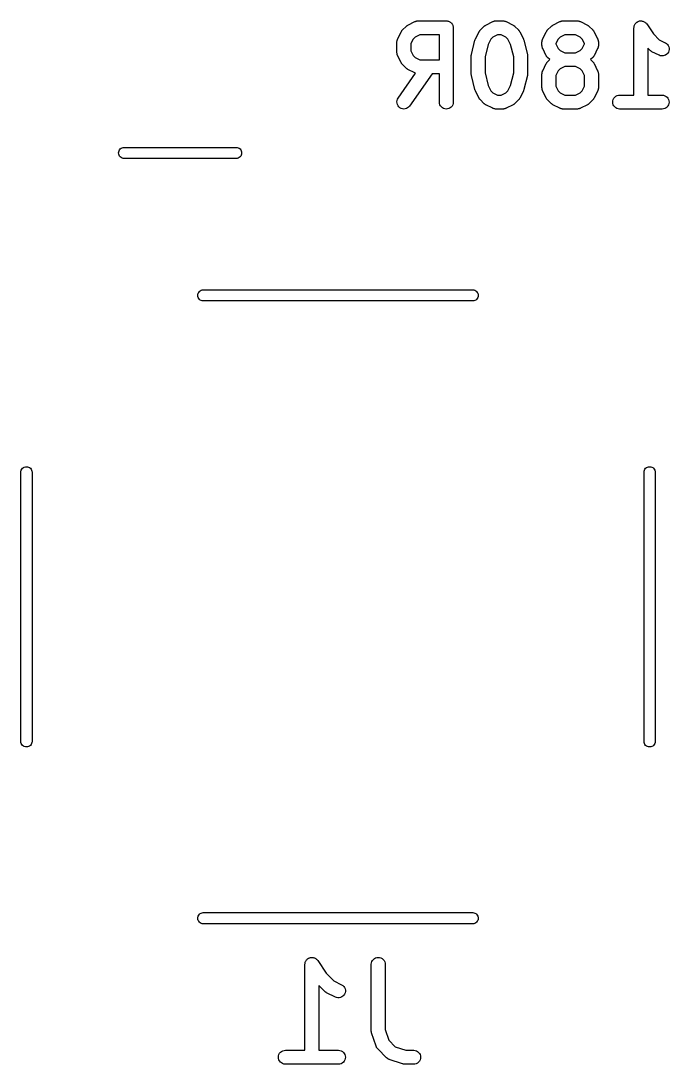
# Model space of a CAD drawing. Extents: x 60.5 to 144.3, y -114.9 to -60.3.
# Drawn here: x 62.09 to 69.07, y -109.43 to -98.19 of the extents above; entities that cross this region are included whole.
import ezdxf

# ---------------------------------------------------------------- set-up
doc = ezdxf.new("R2010")
doc.units = 0
doc.header["$MEASUREMENT"] = 0
doc.layers.add('BLACK', color=7, linetype='CONTINUOUS')

msp = doc.modelspace()

# ---------------------------------------------------------------- linework, layer by layer
at = {"layer": 'BLACK', "linetype": 'CONTINUOUS'}
for p, q in [((66.2424, -98.239), (66.2449, -98.2371)), ((66.2449, -98.2371), (66.2486, -98.2352)), ((66.2486, -98.2352), (66.2522, -98.2329)), ((66.2522, -98.2329), (66.3284, -98.1948)), ((66.3284, -98.1948), (66.3293, -98.1944)), ((66.3293, -98.1944), (66.3314, -98.1936)), ((66.3314, -98.1936), (66.3333, -98.1926)), ((66.3333, -98.1926), (66.3382, -98.1911)), ((66.3382, -98.1911), (66.343, -98.1893)), ((66.343, -98.1893), (66.3452, -98.189)), ((66.3452, -98.189), (66.3473, -98.1883)), ((66.3473, -98.1883), (66.3525, -98.1878)), ((66.3525, -98.1878), (66.3575, -98.187)), ((66.3575, -98.187), (66.3597, -98.1871)), ((66.3597, -98.1871), (66.3619, -98.1869)), ((66.3619, -98.1869), (66.6667, -98.1869)), ((66.6667, -98.1869), (66.6672, -98.1869)), ((66.6672, -98.1869), (66.6672, -98.1869)), ((66.6672, -98.1869), (66.6672, -98.1869)), ((66.6672, -98.1869), (66.6677, -98.1869)), ((66.6677, -98.1869), (66.6748, -98.1877)), ((66.6748, -98.1877), (66.6817, -98.1884)), ((66.6817, -98.1884), (66.682, -98.1885)), ((66.682, -98.1885), (66.6823, -98.1885)), ((66.6823, -98.1885), (66.689, -98.1907)), ((66.689, -98.1907), (66.6957, -98.1928)), ((66.6957, -98.1928), (66.696, -98.1929)), ((66.696, -98.1929), (66.6962, -98.193)), ((66.6962, -98.193), (66.7024, -98.1964)), ((66.7024, -98.1964), (66.7086, -98.1997)), ((66.7086, -98.1997), (66.7088, -98.1999)), ((66.7088, -98.1999), (66.709, -98.2)), ((66.709, -98.2), (66.7145, -98.2046)), ((66.7145, -98.2046), (66.7199, -98.2091)), ((66.7199, -98.2091), (66.7201, -98.2093)), ((66.7201, -98.2093), (66.7203, -98.2094)), ((66.7203, -98.2094), (66.7246, -98.2149)), ((66.7246, -98.2149), (66.7291, -98.2204)), ((66.7291, -98.2204), (66.7293, -98.2206)), ((66.7293, -98.2206), (66.7294, -98.2208)), ((66.7294, -98.2208), (66.7327, -98.2271)), ((66.7327, -98.2271), (66.736, -98.2333)), ((66.736, -98.2333), (66.7361, -98.2336)), ((66.7361, -98.2336), (66.7362, -98.2338)), ((66.7362, -98.2338), (66.7382, -98.2406)), ((67.0805, -98.239), (67.083, -98.2371)), ((67.083, -98.2371), (67.0867, -98.2352)), ((67.0867, -98.2352), (67.0903, -98.2329)), ((67.0903, -98.2329), (67.1665, -98.1948)), ((67.1665, -98.1948), (67.1674, -98.1944)), ((67.1674, -98.1944), (67.1695, -98.1936)), ((67.1695, -98.1936), (67.1714, -98.1926)), ((67.1714, -98.1926), (67.1763, -98.1911)), ((67.1763, -98.1911), (67.1811, -98.1893)), ((67.1811, -98.1893), (67.1833, -98.189)), ((67.1833, -98.189), (67.1854, -98.1883)), ((67.1854, -98.1883), (67.1905, -98.1878)), ((67.1905, -98.1878), (67.1956, -98.187)), ((67.1956, -98.187), (67.1978, -98.1871)), ((67.1978, -98.1871), (67.2, -98.1869)), ((67.2, -98.1869), (67.2762, -98.1869)), ((67.2762, -98.1869), (67.2772, -98.1869)), ((67.2772, -98.1869), (67.2794, -98.1872)), ((67.2794, -98.1872), (67.2816, -98.1871)), ((67.2816, -98.1871), (67.2867, -98.188)), ((67.2867, -98.188), (67.2918, -98.1885)), ((67.2918, -98.1885), (67.2939, -98.1892)), ((67.2939, -98.1892), (67.2961, -98.1896)), ((67.2961, -98.1896), (67.3009, -98.1914)), ((67.3009, -98.1914), (67.3057, -98.193)), ((67.3057, -98.193), (67.3077, -98.194)), ((67.3077, -98.194), (67.3097, -98.1948)), ((67.3097, -98.1948), (67.3859, -98.2329)), ((67.3859, -98.2329), (67.3869, -98.2334)), ((67.3869, -98.2334), (67.3904, -98.2357)), ((67.3904, -98.2357), (67.3941, -98.2377)), ((67.3941, -98.2377), (67.3965, -98.2397)), ((67.8043, -98.239), (67.8068, -98.2371)), ((67.8068, -98.2371), (67.8105, -98.2352)), ((67.8105, -98.2352), (67.8141, -98.2329)), ((67.8141, -98.2329), (67.8903, -98.1948)), ((67.8903, -98.1948), (67.8912, -98.1944)), ((67.8912, -98.1944), (67.8933, -98.1936)), ((67.8933, -98.1936), (67.8952, -98.1926)), ((67.8952, -98.1926), (67.9001, -98.1911)), ((67.9001, -98.1911), (67.9049, -98.1893)), ((67.9049, -98.1893), (67.9071, -98.189)), ((67.9071, -98.189), (67.9092, -98.1883)), ((67.9092, -98.1883), (67.9144, -98.1878)), ((67.9144, -98.1878), (67.9194, -98.187)), ((67.9194, -98.187), (67.9216, -98.1871)), ((67.9216, -98.1871), (67.9238, -98.1869)), ((67.9238, -98.1869), (68.0762, -98.1869)), ((68.0762, -98.1869), (68.0772, -98.1869)), ((68.0772, -98.1869), (68.0794, -98.1872)), ((68.0794, -98.1872), (68.0816, -98.1871)), ((68.0816, -98.1871), (68.0867, -98.188)), ((68.0867, -98.188), (68.0918, -98.1885)), ((68.0918, -98.1885), (68.0939, -98.1892)), ((68.0939, -98.1892), (68.0961, -98.1896)), ((68.0961, -98.1896), (68.1009, -98.1914)), ((68.1009, -98.1914), (68.1057, -98.193)), ((68.1057, -98.193), (68.1077, -98.194)), ((68.1077, -98.194), (68.1097, -98.1948)), ((68.1097, -98.1948), (68.1859, -98.2329)), ((68.1859, -98.2329), (68.1869, -98.2334)), ((68.1869, -98.2334), (68.1904, -98.2357)), ((68.1904, -98.2357), (68.1941, -98.2377)), ((68.1941, -98.2377), (68.1965, -98.2397)), ((68.6908, -98.2391), (68.6929, -98.2325)), ((68.6929, -98.2325), (68.6929, -98.2324)), ((68.6929, -98.2324), (68.693, -98.2324)), ((68.693, -98.2324), (68.6966, -98.2257)), ((68.6966, -98.2257), (68.7, -98.2196)), ((68.7, -98.2195), (68.7046, -98.2141)), ((68.7, -98.2196), (68.7, -98.2195)), ((68.7, -98.2196), (68.7, -98.2196)), ((68.7046, -98.2141), (68.7093, -98.2084)), ((68.7093, -98.2084), (68.7094, -98.2084)), ((68.7094, -98.2083), (68.7147, -98.2041)), ((68.7094, -98.2084), (68.7094, -98.2083)), ((68.7147, -98.2041), (68.7207, -98.1992)), ((68.7207, -98.1992), (68.7208, -98.1992)), ((68.7208, -98.1991), (68.7271, -98.1958)), ((68.7208, -98.1992), (68.7208, -98.1991)), ((68.7271, -98.1958), (68.7337, -98.1924)), ((68.7337, -98.1924), (68.7338, -98.1924)), ((68.7338, -98.1924), (68.7409, -98.1903)), ((68.7338, -98.1924), (68.7338, -98.1924)), ((68.7409, -98.1903), (68.7477, -98.1883)), ((68.7477, -98.1883), (68.7478, -98.1882)), ((68.7478, -98.1882), (68.7549, -98.1876)), ((68.7478, -98.1882), (68.7478, -98.1882)), ((68.7549, -98.1876), (68.7623, -98.1869)), ((68.7623, -98.1869), (68.7624, -98.1869)), ((68.7624, -98.1869), (68.7624, -98.1869)), ((68.7624, -98.1869), (68.7695, -98.1876)), ((68.7695, -98.1876), (68.7769, -98.1884)), ((68.7769, -98.1884), (68.7769, -98.1884)), ((68.7769, -98.1884), (68.777, -98.1884)), ((68.777, -98.1884), (68.7841, -98.1906)), ((68.7841, -98.1906), (68.7909, -98.1927)), ((68.7909, -98.1927), (68.7909, -98.1927)), ((68.7909, -98.1927), (68.791, -98.1928)), ((68.791, -98.1928), (68.7974, -98.1962)), ((68.7974, -98.1962), (68.8037, -98.1997)), ((68.8037, -98.1997), (68.8038, -98.1997)), ((68.8038, -98.1997), (68.8038, -98.1997)), ((68.8038, -98.1997), (68.8092, -98.2041)), ((68.8092, -98.2041), (68.815, -98.209)), ((68.815, -98.209), (68.8151, -98.209)), ((68.8151, -98.209), (68.8151, -98.2091)), ((68.8151, -98.2091), (68.8192, -98.2141)), ((68.8192, -98.2141), (68.8243, -98.2203)), ((68.8243, -98.2203), (68.8964, -98.3284)), ((66.1424, -98.3807), (66.1805, -98.3046)), ((66.1805, -98.3046), (66.181, -98.3036)), ((66.181, -98.3036), (66.1833, -98.3001)), ((66.1833, -98.3001), (66.1853, -98.2964)), ((66.1853, -98.2964), (66.1873, -98.294)), ((66.1873, -98.294), (66.189, -98.2913)), ((66.189, -98.2913), (66.1919, -98.2883)), ((66.1919, -98.2883), (66.1946, -98.2851)), ((66.1946, -98.2851), (66.2327, -98.247)), ((66.2327, -98.247), (66.2334, -98.2462)), ((66.2334, -98.2462), (66.2367, -98.2436)), ((66.2367, -98.2436), (66.2398, -98.2407)), ((66.2398, -98.2407), (66.2424, -98.239)), ((66.3796, -98.3369), (66.3301, -98.3616)), ((66.5917, -98.3369), (66.3796, -98.3369)), ((66.5917, -98.606), (66.5917, -98.3369)), ((66.7382, -98.2406), (66.7402, -98.2473)), ((66.7402, -98.2473), (66.7403, -98.2476)), ((66.7403, -98.2476), (66.7403, -98.2478)), ((66.7403, -98.2478), (66.741, -98.2549)), ((66.741, -98.2549), (66.7417, -98.2619)), ((66.7417, -98.2619), (66.7417, -99.0619)), ((66.9805, -98.3807), (67.0186, -98.3046)), ((67.0186, -98.3046), (67.0191, -98.3036)), ((67.0191, -98.3036), (67.0214, -98.3001)), ((67.0214, -98.3001), (67.0234, -98.2964)), ((67.0234, -98.2964), (67.0254, -98.294)), ((67.0254, -98.294), (67.0271, -98.2913)), ((67.0271, -98.2913), (67.03, -98.2883)), ((67.03, -98.2883), (67.0327, -98.2851)), ((67.0327, -98.2851), (67.0708, -98.247)), ((67.0708, -98.247), (67.0715, -98.2462)), ((67.0715, -98.2462), (67.0748, -98.2436)), ((67.0748, -98.2436), (67.0779, -98.2407)), ((67.0779, -98.2407), (67.0805, -98.239)), ((67.2177, -98.3369), (67.1682, -98.3616)), ((67.2585, -98.3369), (67.2177, -98.3369)), ((67.308, -98.3616), (67.2585, -98.3369)), ((67.3965, -98.2397), (67.3991, -98.2414)), ((67.3991, -98.2414), (67.4022, -98.2443)), ((67.4022, -98.2443), (67.4054, -98.247)), ((67.4054, -98.247), (67.4435, -98.2851)), ((67.4435, -98.2851), (67.4442, -98.2858)), ((67.4442, -98.2858), (67.4469, -98.2891)), ((67.4469, -98.2891), (67.4498, -98.2922)), ((67.4498, -98.2922), (67.4514, -98.2948)), ((67.4514, -98.2948), (67.4534, -98.2972)), ((67.4534, -98.2972), (67.4553, -98.301)), ((67.4553, -98.301), (67.4576, -98.3046)), ((67.4576, -98.3046), (67.4957, -98.3807)), ((67.7043, -98.3807), (67.7424, -98.3046)), ((67.7424, -98.3046), (67.7429, -98.3036)), ((67.7429, -98.3036), (67.7452, -98.3001)), ((67.7452, -98.3001), (67.7472, -98.2964)), ((67.7472, -98.2964), (67.7492, -98.294)), ((67.7492, -98.294), (67.7509, -98.2913)), ((67.7509, -98.2913), (67.7538, -98.2883)), ((67.7538, -98.2883), (67.7565, -98.2851)), ((67.7565, -98.2851), (67.7946, -98.247)), ((67.7946, -98.247), (67.7953, -98.2462)), ((67.7953, -98.2462), (67.7986, -98.2436)), ((67.7986, -98.2436), (67.8017, -98.2407)), ((67.8017, -98.2407), (67.8043, -98.239)), ((67.9415, -98.3369), (67.892, -98.3616)), ((68.0585, -98.3369), (67.9415, -98.3369)), ((68.108, -98.3616), (68.0585, -98.3369)), ((68.1965, -98.2397), (68.1991, -98.2414)), ((68.1991, -98.2414), (68.2022, -98.2443)), ((68.2022, -98.2443), (68.2054, -98.247)), ((68.2054, -98.247), (68.2435, -98.2851)), ((68.2435, -98.2851), (68.2442, -98.2858)), ((68.2442, -98.2858), (68.2469, -98.2891)), ((68.2469, -98.2891), (68.2498, -98.2922)), ((68.2498, -98.2922), (68.2514, -98.2948)), ((68.2514, -98.2948), (68.2534, -98.2972)), ((68.2534, -98.2972), (68.2553, -98.301)), ((68.2553, -98.301), (68.2576, -98.3046)), ((68.2576, -98.3046), (68.2957, -98.3807)), ((68.6869, -98.2609), (68.6877, -98.2536)), ((68.6869, -98.261), (68.6869, -98.2609)), ((68.6869, -98.2619), (68.6869, -98.261)), ((68.6869, -98.261), (68.6869, -98.261)), ((68.6869, -98.261), (68.6869, -98.261)), ((68.6869, -98.9869), (68.6869, -98.2619)), ((68.6877, -98.2536), (68.6885, -98.2464)), ((68.6885, -98.2463), (68.6908, -98.2391)), ((68.6885, -98.2464), (68.6885, -98.2463)), ((68.6885, -98.2464), (68.6885, -98.2464)), ((68.8964, -98.3284), (68.9587, -98.3907)), ((66.1345, -98.4132), (66.1348, -98.411)), ((66.1345, -98.4143), (66.1345, -98.4132)), ((66.1345, -98.5286), (66.1345, -98.4143)), ((66.1347, -98.4088), (66.1356, -98.4038)), ((66.1348, -98.411), (66.1347, -98.4088)), ((66.1356, -98.4038), (66.1362, -98.3987)), ((66.1362, -98.3987), (66.1368, -98.3966)), ((66.1368, -98.3966), (66.1372, -98.3944)), ((66.1372, -98.3944), (66.139, -98.3896)), ((66.139, -98.3896), (66.1406, -98.3847)), ((66.1406, -98.3847), (66.1416, -98.3828)), ((66.1416, -98.3828), (66.1424, -98.3807)), ((66.3093, -98.3825), (66.2845, -98.432)), ((66.2845, -98.432), (66.2845, -98.5109)), ((66.3301, -98.3616), (66.3093, -98.3825)), ((66.9368, -98.5485), (66.9749, -98.3961)), ((66.9749, -98.3961), (66.9751, -98.3951)), ((66.9751, -98.3951), (66.9752, -98.3948)), ((66.9752, -98.3948), (66.9753, -98.3944)), ((66.9753, -98.3944), (66.9778, -98.3879)), ((66.9778, -98.3879), (66.9802, -98.3814)), ((66.9802, -98.3814), (66.9804, -98.3811)), ((66.9804, -98.3811), (66.9805, -98.3807)), ((67.1184, -98.4405), (67.0845, -98.5759)), ((67.1474, -98.3825), (67.1184, -98.4405)), ((67.1682, -98.3616), (67.1474, -98.3825)), ((67.3288, -98.3825), (67.308, -98.3616)), ((67.3578, -98.4405), (67.3288, -98.3825)), ((67.3917, -98.5759), (67.3578, -98.4405)), ((67.4957, -98.3807), (67.4961, -98.3817)), ((67.4961, -98.3817), (67.4962, -98.382)), ((67.4962, -98.382), (67.4964, -98.3823)), ((67.4964, -98.3823), (67.4988, -98.3889)), ((67.4988, -98.3889), (67.5012, -98.3954)), ((67.5012, -98.3954), (67.5012, -98.3958)), ((67.5012, -98.3958), (67.5013, -98.3961)), ((67.5013, -98.3961), (67.5394, -98.5485)), ((67.6964, -98.4132), (67.6967, -98.411)), ((67.6964, -98.4143), (67.6964, -98.4132)), ((67.6964, -98.4524), (67.6964, -98.4143)), ((67.6966, -98.4546), (67.6964, -98.4524)), ((67.6966, -98.4088), (67.6975, -98.4038)), ((67.6967, -98.411), (67.6966, -98.4088)), ((67.6966, -98.4568), (67.6966, -98.4546)), ((67.6974, -98.4618), (67.6966, -98.4568)), ((67.6979, -98.4669), (67.6974, -98.4618)), ((67.6975, -98.4038), (67.6981, -98.3987)), ((67.6981, -98.3987), (67.6987, -98.3966)), ((67.6987, -98.3966), (67.6991, -98.3944)), ((67.6991, -98.3944), (67.7009, -98.3896)), ((67.7009, -98.3896), (67.7025, -98.3847)), ((67.7025, -98.3847), (67.7036, -98.3828)), ((67.7036, -98.3828), (67.7043, -98.3807)), ((67.8712, -98.3825), (67.8464, -98.432)), ((67.8464, -98.432), (67.8464, -98.4347)), ((67.8464, -98.4347), (67.8712, -98.4841)), ((67.892, -98.3616), (67.8712, -98.3825)), ((68.1288, -98.3825), (68.108, -98.3616)), ((68.1536, -98.432), (68.1288, -98.3825)), ((68.1288, -98.4841), (68.1536, -98.4347)), ((68.1536, -98.4347), (68.1536, -98.432)), ((68.2957, -98.3807), (68.2961, -98.3817)), ((68.2961, -98.3817), (68.2969, -98.3838)), ((68.2969, -98.3838), (68.2979, -98.3857)), ((68.2979, -98.3857), (68.2994, -98.3906)), ((68.2994, -98.3906), (68.3012, -98.3954)), ((68.3012, -98.3954), (68.3015, -98.3976)), ((68.3015, -98.3976), (68.3021, -98.3997)), ((68.3025, -98.4629), (68.3019, -98.468)), ((68.3021, -98.3997), (68.3026, -98.4048)), ((68.3034, -98.4578), (68.3025, -98.4629)), ((68.3026, -98.4048), (68.3034, -98.4099)), ((68.3036, -98.4534), (68.3033, -98.4556)), ((68.3033, -98.4556), (68.3034, -98.4578)), ((68.3034, -98.4099), (68.3034, -98.4121)), ((68.3034, -98.4121), (68.3036, -98.4143)), ((68.3036, -98.4143), (68.3036, -98.4524)), ((68.3036, -98.4524), (68.3036, -98.4534)), ((68.9587, -98.3907), (69.024, -98.4234)), ((69.024, -98.4234), (69.0249, -98.4239)), ((69.0249, -98.4239), (69.0372, -98.4318)), ((69.0372, -98.4318), (69.0477, -98.442)), ((69.0477, -98.442), (69.0561, -98.4541)), ((69.0561, -98.4541), (69.0619, -98.4675)), ((66.1347, -98.5308), (66.1345, -98.5286)), ((66.1347, -98.533), (66.1347, -98.5308)), ((66.1355, -98.538), (66.1347, -98.533)), ((66.136, -98.5431), (66.1355, -98.538)), ((66.1366, -98.5453), (66.136, -98.5431)), ((66.1369, -98.5474), (66.1366, -98.5453)), ((66.1387, -98.5522), (66.1369, -98.5474)), ((66.1402, -98.5572), (66.1387, -98.5522)), ((66.1412, -98.5591), (66.1402, -98.5572)), ((66.142, -98.5612), (66.1412, -98.5591)), ((66.1424, -98.5621), (66.142, -98.5612)), ((66.1805, -98.6383), (66.1424, -98.5621)), ((66.2845, -98.5109), (66.3093, -98.5603)), ((66.3093, -98.5603), (66.3301, -98.5812)), ((66.9345, -98.5656), (66.9347, -98.5643)), ((66.9345, -98.5667), (66.9345, -98.5656)), ((66.9345, -98.7571), (66.9345, -98.5667)), ((66.9346, -98.563), (66.9355, -98.557)), ((66.9347, -98.5643), (66.9346, -98.563)), ((66.9355, -98.557), (66.9362, -98.5511)), ((66.9362, -98.5511), (66.9366, -98.5498)), ((66.9366, -98.5498), (66.9368, -98.5485)), ((67.5394, -98.5485), (67.5397, -98.5495)), ((67.5397, -98.5495), (67.5399, -98.5508)), ((67.5399, -98.5508), (67.5402, -98.5521)), ((67.5402, -98.5521), (67.5408, -98.5581)), ((67.5408, -98.5581), (67.5416, -98.564)), ((67.5416, -98.564), (67.5415, -98.5653)), ((67.5415, -98.5653), (67.5417, -98.5667)), ((67.5417, -98.5667), (67.5417, -98.7571)), ((67.6985, -98.4691), (67.6979, -98.4669)), ((67.6988, -98.4712), (67.6985, -98.4691)), ((67.7006, -98.4761), (67.6988, -98.4712)), ((67.7021, -98.481), (67.7006, -98.4761)), ((67.7031, -98.4829), (67.7021, -98.481)), ((67.7039, -98.485), (67.7031, -98.4829)), ((67.7043, -98.4859), (67.7039, -98.485)), ((67.7424, -98.5621), (67.7043, -98.4859)), ((67.7447, -98.5657), (67.7424, -98.5621)), ((67.7466, -98.5694), (67.7447, -98.5657)), ((67.7486, -98.5719), (67.7466, -98.5694)), ((67.7502, -98.5745), (67.7486, -98.5719)), ((67.7531, -98.5776), (67.7502, -98.5745)), ((67.8712, -98.4841), (67.892, -98.505)), ((67.892, -98.505), (67.9415, -98.5298)), ((67.9415, -98.5298), (68.0585, -98.5298)), ((68.0585, -98.5298), (68.108, -98.505)), ((68.108, -98.505), (68.1288, -98.4841)), ((68.2491, -98.5753), (68.2462, -98.5783)), ((68.2508, -98.5727), (68.2491, -98.5753)), ((68.2528, -98.5703), (68.2508, -98.5727)), ((68.2548, -98.5666), (68.2528, -98.5703)), ((68.2571, -98.563), (68.2548, -98.5666)), ((68.2576, -98.5621), (68.2571, -98.563)), ((68.2957, -98.4859), (68.2576, -98.5621)), ((68.2964, -98.4839), (68.2957, -98.4859)), ((68.2975, -98.4819), (68.2964, -98.4839)), ((68.2991, -98.477), (68.2975, -98.4819)), ((68.3009, -98.4723), (68.2991, -98.477)), ((68.3013, -98.4701), (68.3009, -98.4723)), ((68.3019, -98.468), (68.3013, -98.4701)), ((68.8613, -98.5054), (68.8369, -98.4811)), ((68.8369, -98.4811), (68.8369, -98.9869)), ((68.8645, -98.5081), (68.8613, -98.5054)), ((68.8675, -98.511), (68.8645, -98.5081)), ((68.8701, -98.5127), (68.8675, -98.511)), ((68.8726, -98.5147), (68.8701, -98.5127)), ((68.8763, -98.5167), (68.8726, -98.5147)), ((68.8798, -98.519), (68.8763, -98.5167)), ((68.8807, -98.5195), (68.8798, -98.519)), ((68.9569, -98.5576), (68.8807, -98.5195)), ((68.9706, -98.5628), (68.9569, -98.5576)), ((68.985, -98.5653), (68.9706, -98.5628)), ((68.9997, -98.5649), (68.985, -98.5653)), ((69.0139, -98.5617), (68.9997, -98.5649)), ((69.0273, -98.5558), (69.0139, -98.5617)), ((69.0393, -98.5474), (69.0273, -98.5558)), ((69.0494, -98.5368), (69.0393, -98.5474)), ((69.0573, -98.5245), (69.0494, -98.5368)), ((69.0627, -98.5109), (69.0573, -98.5245)), ((69.0619, -98.4675), (69.065, -98.4818)), ((69.0652, -98.4964), (69.0627, -98.5109)), ((69.065, -98.4818), (69.0652, -98.4964)), ((66.1828, -98.6419), (66.1805, -98.6383)), ((66.1847, -98.6456), (66.1828, -98.6419)), ((66.1867, -98.648), (66.1847, -98.6456)), ((66.1883, -98.6507), (66.1867, -98.648)), ((66.1912, -98.6538), (66.1883, -98.6507)), ((66.1938, -98.657), (66.1912, -98.6538)), ((66.1946, -98.6578), (66.1938, -98.657)), ((66.2327, -98.6959), (66.1946, -98.6578)), ((66.3301, -98.5812), (66.3796, -98.606)), ((66.3796, -98.606), (66.5917, -98.606)), ((67.0845, -98.5759), (67.0845, -98.7479)), ((67.3917, -98.7479), (67.3917, -98.5759)), ((67.7043, -98.7236), (67.7424, -98.6474)), ((67.7424, -98.6474), (67.7429, -98.6465)), ((67.7429, -98.6465), (67.7452, -98.6429)), ((67.7452, -98.6429), (67.7472, -98.6392)), ((67.7472, -98.6392), (67.7492, -98.6368)), ((67.7492, -98.6368), (67.7509, -98.6342)), ((67.7509, -98.6342), (67.7538, -98.6312)), ((67.7558, -98.5809), (67.7531, -98.5776)), ((67.7538, -98.6312), (67.7565, -98.6279)), ((67.7565, -98.5816), (67.7558, -98.5809)), ((67.7796, -98.6048), (67.7565, -98.5816)), ((67.7565, -98.6279), (67.7796, -98.6048)), ((67.9415, -98.6798), (67.892, -98.7045)), ((68.0585, -98.6798), (67.9415, -98.6798)), ((68.108, -98.7045), (68.0585, -98.6798)), ((68.2435, -98.5816), (68.2204, -98.6048)), ((68.2204, -98.6048), (68.2435, -98.6279)), ((68.2462, -98.5783), (68.2435, -98.5816)), ((68.2435, -98.6279), (68.2442, -98.6287)), ((68.2442, -98.6287), (68.2469, -98.632)), ((68.2469, -98.632), (68.2498, -98.635)), ((68.2498, -98.635), (68.2514, -98.6377)), ((68.2514, -98.6377), (68.2534, -98.6401)), ((68.2534, -98.6401), (68.2553, -98.6438)), ((68.2553, -98.6438), (68.2576, -98.6474)), ((68.2576, -98.6474), (68.2957, -98.7236)), ((66.1481, -99.0189), (66.3357, -98.7509)), ((66.2359, -98.6986), (66.2327, -98.6959)), ((66.239, -98.7015), (66.2359, -98.6986)), ((66.2416, -98.7032), (66.239, -98.7015)), ((66.244, -98.7052), (66.2416, -98.7032)), ((66.2477, -98.7072), (66.244, -98.7052)), ((66.2512, -98.7095), (66.2477, -98.7072)), ((66.2522, -98.7099), (66.2512, -98.7095)), ((66.3284, -98.748), (66.2522, -98.7099)), ((66.5152, -98.756), (66.271, -99.1049)), ((66.3304, -98.7488), (66.3284, -98.748)), ((66.3324, -98.7499), (66.3304, -98.7488)), ((66.3357, -98.7509), (66.3324, -98.7499)), ((66.5917, -98.756), (66.5152, -98.756)), ((66.5917, -99.0619), (66.5917, -98.756)), ((66.9347, -98.7585), (66.9345, -98.7571)), ((66.9346, -98.7598), (66.9347, -98.7585)), ((66.9354, -98.7657), (66.9346, -98.7598)), ((66.936, -98.7717), (66.9354, -98.7657)), ((66.9363, -98.773), (66.936, -98.7717)), ((66.9365, -98.7743), (66.9363, -98.773)), ((66.9368, -98.7753), (66.9365, -98.7743)), ((66.9749, -98.9277), (66.9368, -98.7753)), ((67.0845, -98.7479), (67.1184, -98.8833)), ((67.3578, -98.8833), (67.3917, -98.7479)), ((67.5394, -98.7753), (67.5013, -98.9277)), ((67.5396, -98.774), (67.5394, -98.7753)), ((67.54, -98.7727), (67.5396, -98.774)), ((67.5407, -98.7668), (67.54, -98.7727)), ((67.5416, -98.7609), (67.5407, -98.7668)), ((67.5417, -98.7582), (67.5415, -98.7595)), ((67.5415, -98.7595), (67.5416, -98.7609)), ((67.5417, -98.7571), (67.5417, -98.7582)), ((67.6964, -98.7561), (67.6967, -98.7539)), ((67.6964, -98.7571), (67.6964, -98.7561)), ((67.6964, -98.9095), (67.6964, -98.7571)), ((67.6966, -98.7517), (67.6975, -98.7466)), ((67.6967, -98.7539), (67.6966, -98.7517)), ((67.6975, -98.7466), (67.6981, -98.7415)), ((67.6981, -98.7415), (67.6987, -98.7394)), ((67.6987, -98.7394), (67.6991, -98.7373)), ((67.6991, -98.7373), (67.7009, -98.7325)), ((67.7009, -98.7325), (67.7025, -98.7276)), ((67.7025, -98.7276), (67.7036, -98.7257)), ((67.7036, -98.7257), (67.7043, -98.7236)), ((67.8712, -98.7254), (67.8464, -98.7748)), ((67.8464, -98.7748), (67.8464, -98.8918)), ((67.892, -98.7045), (67.8712, -98.7254)), ((68.1288, -98.7254), (68.108, -98.7045)), ((68.1536, -98.7748), (68.1288, -98.7254)), ((68.1536, -98.8918), (68.1536, -98.7748)), ((68.2957, -98.7236), (68.2961, -98.7245)), ((68.2961, -98.7245), (68.2969, -98.7266)), ((68.2969, -98.7266), (68.2979, -98.7286)), ((68.2979, -98.7286), (68.2994, -98.7335)), ((68.2994, -98.7335), (68.3012, -98.7383)), ((68.3012, -98.7383), (68.3015, -98.7405)), ((68.3015, -98.7405), (68.3021, -98.7426)), ((68.3021, -98.7426), (68.3026, -98.7477)), ((68.3026, -98.7477), (68.3034, -98.7527)), ((68.3034, -98.7527), (68.3034, -98.7549)), ((68.3034, -98.7549), (68.3036, -98.7571)), ((68.3036, -98.7571), (68.3036, -98.9095)), ((67.1184, -98.8833), (67.1474, -98.9413)), ((67.3288, -98.9413), (67.3578, -98.8833)), ((67.6966, -98.9117), (67.6964, -98.9095)), ((67.6966, -98.9139), (67.6966, -98.9117)), ((67.8464, -98.8918), (67.8712, -98.9413)), ((68.1288, -98.9413), (68.1536, -98.8918)), ((68.3036, -98.9106), (68.3033, -98.9128)), ((68.3033, -98.9128), (68.3034, -98.915)), ((68.3036, -98.9095), (68.3036, -98.9106)), ((66.1409, -99.0316), (66.1481, -99.0189)), ((66.975, -98.928), (66.9749, -98.9277)), ((66.975, -98.9284), (66.975, -98.928)), ((66.9774, -98.9349), (66.975, -98.9284)), ((66.9798, -98.9415), (66.9774, -98.9349)), ((66.98, -98.9418), (66.9798, -98.9415)), ((66.9801, -98.9421), (66.98, -98.9418)), ((66.9805, -98.9431), (66.9801, -98.9421)), ((67.0186, -99.0193), (66.9805, -98.9431)), ((67.0209, -99.0228), (67.0186, -99.0193)), ((67.0228, -99.0266), (67.0209, -99.0228)), ((67.1474, -98.9413), (67.1682, -98.9622)), ((67.1682, -98.9622), (67.2177, -98.9869)), ((67.2177, -98.9869), (67.2585, -98.9869)), ((67.2585, -98.9869), (67.308, -98.9622)), ((67.308, -98.9622), (67.3288, -98.9413)), ((67.4548, -99.0237), (67.4528, -99.0274)), ((67.4571, -99.0202), (67.4548, -99.0237)), ((67.4576, -99.0193), (67.4571, -99.0202)), ((67.4957, -98.9431), (67.4576, -99.0193)), ((67.4958, -98.9427), (67.4957, -98.9431)), ((67.496, -98.9424), (67.4958, -98.9427)), ((67.4984, -98.9359), (67.496, -98.9424)), ((67.5009, -98.9294), (67.4984, -98.9359)), ((67.501, -98.9291), (67.5009, -98.9294)), ((67.5011, -98.9287), (67.501, -98.9291)), ((67.5013, -98.9277), (67.5011, -98.9287)), ((67.6974, -98.919), (67.6966, -98.9139)), ((67.6979, -98.9241), (67.6974, -98.919)), ((67.6985, -98.9262), (67.6979, -98.9241)), ((67.6988, -98.9284), (67.6985, -98.9262)), ((67.7006, -98.9332), (67.6988, -98.9284)), ((67.7021, -98.9381), (67.7006, -98.9332)), ((67.7031, -98.94), (67.7021, -98.9381)), ((67.7039, -98.9421), (67.7031, -98.94)), ((67.7043, -98.9431), (67.7039, -98.9421)), ((67.7424, -99.0193), (67.7043, -98.9431)), ((67.7447, -99.0228), (67.7424, -99.0193)), ((67.7466, -99.0266), (67.7447, -99.0228)), ((67.8712, -98.9413), (67.892, -98.9622)), ((67.892, -98.9622), (67.9415, -98.9869)), ((67.9415, -98.9869), (68.0585, -98.9869)), ((68.0585, -98.9869), (68.108, -98.9622)), ((68.108, -98.9622), (68.1288, -98.9413)), ((68.2548, -99.0237), (68.2528, -99.0274)), ((68.2571, -99.0202), (68.2548, -99.0237)), ((68.2576, -99.0193), (68.2571, -99.0202)), ((68.2957, -98.9431), (68.2576, -99.0193)), ((68.2964, -98.941), (68.2957, -98.9431)), ((68.2975, -98.9391), (68.2964, -98.941)), ((68.2991, -98.9342), (68.2975, -98.9391)), ((68.3009, -98.9294), (68.2991, -98.9342)), ((68.3013, -98.9272), (68.3009, -98.9294)), ((68.3019, -98.9251), (68.3013, -98.9272)), ((68.3025, -98.92), (68.3019, -98.9251)), ((68.3034, -98.915), (68.3025, -98.92)), ((68.4642, -99.0328), (68.4712, -99.02)), ((68.4712, -99.02), (68.4805, -99.0087)), ((68.4805, -99.0087), (68.4918, -98.9994)), ((68.4918, -98.9994), (68.5048, -98.9926)), ((68.5048, -98.9926), (68.5188, -98.9883)), ((68.5188, -98.9883), (68.5333, -98.9869)), ((68.5333, -98.9869), (68.6869, -98.9869)), ((68.8369, -98.9869), (68.9905, -98.9869)), ((68.9905, -98.9869), (68.9915, -98.9869)), ((68.9915, -98.9869), (69.0061, -98.9885)), ((69.0061, -98.9885), (69.02, -98.993)), ((69.02, -98.993), (69.0328, -99)), ((69.0328, -99), (69.0441, -99.0094)), ((69.0441, -99.0094), (69.0532, -99.0208)), ((69.0532, -99.0208), (69.06, -99.0338)), ((66.1345, -99.0601), (66.1363, -99.0456)), ((66.1356, -99.0747), (66.1345, -99.0601)), ((66.1395, -99.0888), (66.1356, -99.0747)), ((66.1363, -99.0456), (66.1409, -99.0316)), ((66.1461, -99.1019), (66.1395, -99.0888)), ((66.155, -99.1134), (66.1461, -99.1019)), ((66.1661, -99.123), (66.155, -99.1134)), ((66.1788, -99.1303), (66.1661, -99.123)), ((66.1927, -99.135), (66.1788, -99.1303)), ((66.2072, -99.1369), (66.1927, -99.135)), ((66.2218, -99.1359), (66.2072, -99.1369)), ((66.2359, -99.1321), (66.2218, -99.1359)), ((66.2491, -99.1256), (66.2359, -99.1321)), ((66.2607, -99.1167), (66.2491, -99.1256)), ((66.2704, -99.1058), (66.2607, -99.1167)), ((66.271, -99.1049), (66.2704, -99.1058)), ((66.5931, -99.0765), (66.5917, -99.0619)), ((66.5973, -99.0905), (66.5931, -99.0765)), ((66.6042, -99.1034), (66.5973, -99.0905)), ((66.6134, -99.1148), (66.6042, -99.1034)), ((66.6247, -99.1241), (66.6134, -99.1148)), ((66.6376, -99.131), (66.6247, -99.1241)), ((66.6516, -99.1354), (66.6376, -99.131)), ((66.6661, -99.1369), (66.6516, -99.1354)), ((66.6807, -99.1356), (66.6661, -99.1369)), ((66.6948, -99.1314), (66.6807, -99.1356)), ((66.7077, -99.1247), (66.6948, -99.1314)), ((66.7191, -99.1155), (66.7077, -99.1247)), ((66.7285, -99.1043), (66.7191, -99.1155)), ((66.7356, -99.0914), (66.7285, -99.1043)), ((66.74, -99.0775), (66.7356, -99.0914)), ((66.7417, -99.063), (66.74, -99.0775)), ((66.7417, -99.0619), (66.7417, -99.063)), ((67.0248, -99.029), (67.0228, -99.0266)), ((67.0264, -99.0316), (67.0248, -99.029)), ((67.0293, -99.0347), (67.0264, -99.0316)), ((67.0319, -99.038), (67.0293, -99.0347)), ((67.0327, -99.0387), (67.0319, -99.038)), ((67.0708, -99.0768), (67.0327, -99.0387)), ((67.074, -99.0795), (67.0708, -99.0768)), ((67.0771, -99.0825), (67.074, -99.0795)), ((67.0797, -99.0842), (67.0771, -99.0825)), ((67.0821, -99.0861), (67.0797, -99.0842)), ((67.0858, -99.0881), (67.0821, -99.0861)), ((67.0893, -99.0904), (67.0858, -99.0881)), ((67.0903, -99.0909), (67.0893, -99.0904)), ((67.1665, -99.129), (67.0903, -99.0909)), ((67.1685, -99.1298), (67.1665, -99.129)), ((67.1705, -99.1308), (67.1685, -99.1298)), ((67.1753, -99.1324), (67.1705, -99.1308)), ((67.1801, -99.1342), (67.1753, -99.1324)), ((67.1823, -99.1346), (67.1801, -99.1342)), ((67.1844, -99.1353), (67.1823, -99.1346)), ((67.1895, -99.1358), (67.1844, -99.1353)), ((67.1946, -99.1367), (67.1895, -99.1358)), ((67.1968, -99.1367), (67.1946, -99.1367)), ((67.199, -99.1369), (67.1968, -99.1367)), ((67.2, -99.1369), (67.199, -99.1369)), ((67.2762, -99.1369), (67.2, -99.1369)), ((67.2784, -99.1367), (67.2762, -99.1369)), ((67.2806, -99.1368), (67.2784, -99.1367)), ((67.2857, -99.136), (67.2806, -99.1368)), ((67.2908, -99.1355), (67.2857, -99.136)), ((67.2929, -99.1348), (67.2908, -99.1355)), ((67.2951, -99.1345), (67.2929, -99.1348)), ((67.2999, -99.1327), (67.2951, -99.1345)), ((67.3048, -99.1312), (67.2999, -99.1327)), ((67.3067, -99.1302), (67.3048, -99.1312)), ((67.3088, -99.1294), (67.3067, -99.1302)), ((67.3097, -99.129), (67.3088, -99.1294)), ((67.3859, -99.0909), (67.3097, -99.129)), ((67.3895, -99.0886), (67.3859, -99.0909)), ((67.3932, -99.0867), (67.3895, -99.0886)), ((67.3957, -99.0848), (67.3932, -99.0867)), ((67.3983, -99.0831), (67.3957, -99.0848)), ((67.4014, -99.0802), (67.3983, -99.0831)), ((67.4047, -99.0776), (67.4014, -99.0802)), ((67.4054, -99.0768), (67.4047, -99.0776)), ((67.4435, -99.0387), (67.4054, -99.0768)), ((67.4462, -99.0355), (67.4435, -99.0387)), ((67.4491, -99.0325), (67.4462, -99.0355)), ((67.4508, -99.0299), (67.4491, -99.0325)), ((67.4528, -99.0274), (67.4508, -99.0299)), ((67.7486, -99.029), (67.7466, -99.0266)), ((67.7502, -99.0316), (67.7486, -99.029)), ((67.7531, -99.0347), (67.7502, -99.0316)), ((67.7558, -99.038), (67.7531, -99.0347)), ((67.7565, -99.0387), (67.7558, -99.038)), ((67.7946, -99.0768), (67.7565, -99.0387)), ((67.7978, -99.0795), (67.7946, -99.0768)), ((67.8009, -99.0825), (67.7978, -99.0795)), ((67.8035, -99.0842), (67.8009, -99.0825)), ((67.8059, -99.0861), (67.8035, -99.0842)), ((67.8096, -99.0881), (67.8059, -99.0861)), ((67.8131, -99.0904), (67.8096, -99.0881)), ((67.8141, -99.0909), (67.8131, -99.0904)), ((67.8903, -99.129), (67.8141, -99.0909)), ((67.8923, -99.1298), (67.8903, -99.129)), ((67.8943, -99.1308), (67.8923, -99.1298)), ((67.8991, -99.1324), (67.8943, -99.1308)), ((67.9039, -99.1342), (67.8991, -99.1324)), ((67.9061, -99.1346), (67.9039, -99.1342)), ((67.9082, -99.1353), (67.9061, -99.1346)), ((67.9133, -99.1358), (67.9082, -99.1353)), ((67.9184, -99.1367), (67.9133, -99.1358)), ((67.9206, -99.1367), (67.9184, -99.1367)), ((67.9228, -99.1369), (67.9206, -99.1367)), ((67.9238, -99.1369), (67.9228, -99.1369)), ((68.0762, -99.1369), (67.9238, -99.1369)), ((68.0784, -99.1367), (68.0762, -99.1369)), ((68.0806, -99.1368), (68.0784, -99.1367)), ((68.0857, -99.136), (68.0806, -99.1368)), ((68.0908, -99.1355), (68.0857, -99.136)), ((68.0929, -99.1348), (68.0908, -99.1355)), ((68.0951, -99.1345), (68.0929, -99.1348)), ((68.0999, -99.1327), (68.0951, -99.1345)), ((68.1048, -99.1312), (68.0999, -99.1327)), ((68.1067, -99.1302), (68.1048, -99.1312)), ((68.1088, -99.1294), (68.1067, -99.1302)), ((68.1097, -99.129), (68.1088, -99.1294)), ((68.1859, -99.0909), (68.1097, -99.129)), ((68.1895, -99.0886), (68.1859, -99.0909)), ((68.1932, -99.0867), (68.1895, -99.0886)), ((68.1957, -99.0848), (68.1932, -99.0867)), ((68.1983, -99.0831), (68.1957, -99.0848)), ((68.2014, -99.0802), (68.1983, -99.0831)), ((68.2047, -99.0776), (68.2014, -99.0802)), ((68.2054, -99.0768), (68.2047, -99.0776)), ((68.2435, -99.0387), (68.2054, -99.0768)), ((68.2462, -99.0355), (68.2435, -99.0387)), ((68.2491, -99.0325), (68.2462, -99.0355)), ((68.2508, -99.0299), (68.2491, -99.0325)), ((68.2528, -99.0274), (68.2508, -99.0299)), ((68.4583, -99.0614), (68.4599, -99.0468)), ((68.4597, -99.076), (68.4583, -99.0614)), ((68.4638, -99.09), (68.4597, -99.076)), ((68.4599, -99.0468), (68.4642, -99.0328)), ((68.4706, -99.103), (68.4638, -99.09)), ((68.4797, -99.1144), (68.4706, -99.103)), ((68.491, -99.1238), (68.4797, -99.1144)), ((68.5038, -99.1308), (68.491, -99.1238)), ((68.5177, -99.1353), (68.5038, -99.1308)), ((68.5323, -99.1369), (68.5177, -99.1353)), ((68.5333, -99.1369), (68.5323, -99.1369)), ((68.9905, -99.1369), (68.5333, -99.1369)), ((69.005, -99.1355), (68.9905, -99.1369)), ((69.0191, -99.1312), (69.005, -99.1355)), ((69.032, -99.1244), (69.0191, -99.1312)), ((69.0433, -99.1151), (69.032, -99.1244)), ((69.0527, -99.1038), (69.0433, -99.1151)), ((69.0596, -99.091), (69.0527, -99.1038)), ((69.0639, -99.077), (69.0596, -99.091)), ((69.06, -99.0338), (69.0641, -99.0478)), ((69.0655, -99.0624), (69.0639, -99.077)), ((69.0641, -99.0478), (69.0655, -99.0624)), ((63.1388, -99.5982), (63.1422, -99.5869)), ((63.1422, -99.5869), (63.1478, -99.5765)), ((63.1478, -99.5765), (63.1553, -99.5674)), ((63.1553, -99.5674), (63.1644, -99.5599)), ((63.1644, -99.5599), (63.1749, -99.5543)), ((63.1749, -99.5543), (63.1862, -99.5509)), ((63.1862, -99.5509), (63.195, -99.55)), ((63.195, -99.55), (64.405, -99.55)), ((64.405, -99.55), (64.4138, -99.5509)), ((64.4138, -99.5509), (64.4251, -99.5543)), ((64.4251, -99.5543), (64.4356, -99.5599)), ((64.4356, -99.5599), (64.4447, -99.5674)), ((64.4447, -99.5674), (64.4522, -99.5765)), ((64.4522, -99.5765), (64.4578, -99.5869)), ((64.4578, -99.5869), (64.4612, -99.5982)), ((63.1376, -99.61), (63.1388, -99.5982)), ((63.1388, -99.6218), (63.1376, -99.61)), ((63.1422, -99.6331), (63.1388, -99.6218)), ((63.1478, -99.6435), (63.1422, -99.6331)), ((63.1553, -99.6526), (63.1478, -99.6435)), ((63.1644, -99.6601), (63.1553, -99.6526)), ((63.1749, -99.6657), (63.1644, -99.6601)), ((63.1862, -99.6691), (63.1749, -99.6657)), ((63.195, -99.67), (63.1862, -99.6691)), ((64.405, -99.67), (63.195, -99.67)), ((64.4138, -99.6691), (64.405, -99.67)), ((64.4251, -99.6657), (64.4138, -99.6691)), ((64.4356, -99.6601), (64.4251, -99.6657)), ((64.4447, -99.6526), (64.4356, -99.6601)), ((64.4522, -99.6435), (64.4447, -99.6526)), ((64.4578, -99.6331), (64.4522, -99.6435)), ((64.4612, -99.6218), (64.4578, -99.6331)), ((64.4612, -99.5982), (64.4624, -99.61)), ((64.4624, -99.61), (64.4612, -99.6218)), ((63.9897, -101.145), (63.9909, -101.133)), ((63.9909, -101.157), (63.9897, -101.145)), ((63.9909, -101.133), (63.9943, -101.122)), ((63.9943, -101.168), (63.9909, -101.157)), ((63.9943, -101.122), (63.9999, -101.112)), ((63.9999, -101.112), (64.0074, -101.102)), ((64.0074, -101.102), (64.0165, -101.095)), ((64.0165, -101.095), (64.0269, -101.089)), ((64.0269, -101.089), (64.0382, -101.086)), ((64.0382, -101.086), (64.0471, -101.085)), ((64.0471, -101.085), (66.9529, -101.085)), ((66.9529, -101.085), (66.9618, -101.086)), ((66.9618, -101.086), (66.9731, -101.089)), ((66.9731, -101.089), (66.9835, -101.095)), ((66.9835, -101.095), (66.9926, -101.102)), ((66.9926, -101.102), (67.0001, -101.112)), ((67.0001, -101.112), (67.0057, -101.122)), ((67.0057, -101.122), (67.0091, -101.133)), ((67.0091, -101.157), (67.0057, -101.168)), ((67.0091, -101.133), (67.0103, -101.145)), ((67.0103, -101.145), (67.0091, -101.157)), ((63.9999, -101.178), (63.9943, -101.168)), ((64.0074, -101.188), (63.9999, -101.178)), ((64.0165, -101.195), (64.0074, -101.188)), ((64.0269, -101.201), (64.0165, -101.195)), ((64.0382, -101.204), (64.0269, -101.201)), ((64.0471, -101.205), (64.0382, -101.204)), ((66.9529, -101.205), (64.0471, -101.205)), ((66.9618, -101.204), (66.9529, -101.205)), ((66.9731, -101.201), (66.9618, -101.204)), ((66.9835, -101.195), (66.9731, -101.201)), ((66.9926, -101.188), (66.9835, -101.195)), ((67.0001, -101.178), (66.9926, -101.188)), ((67.0057, -101.168), (67.0001, -101.178)), ((62.085, -103.047), (62.0859, -103.038)), ((62.085, -105.953), (62.085, -103.047)), ((62.0859, -103.038), (62.0893, -103.027)), ((62.0893, -103.027), (62.0949, -103.017)), ((62.0949, -103.017), (62.1024, -103.007)), ((62.1024, -103.007), (62.1115, -103)), ((62.1115, -103), (62.1219, -102.994)), ((62.1219, -102.994), (62.1332, -102.991)), ((62.1332, -102.991), (62.145, -102.99)), ((62.145, -102.99), (62.1568, -102.991)), ((62.1568, -102.991), (62.1681, -102.994)), ((62.1681, -102.994), (62.1785, -103)), ((62.1785, -103), (62.1876, -103.007)), ((62.1876, -103.007), (62.1951, -103.017)), ((62.1951, -103.017), (62.2007, -103.027)), ((62.2007, -103.027), (62.2041, -103.038)), ((62.2041, -103.038), (62.205, -103.047)), ((62.205, -103.047), (62.205, -105.953)), ((68.795, -103.047), (68.7959, -103.038)), ((68.795, -105.953), (68.795, -103.047)), ((68.7959, -103.038), (68.7993, -103.027)), ((68.7993, -103.027), (68.8049, -103.017)), ((68.8049, -103.017), (68.8124, -103.007)), ((68.8124, -103.007), (68.8215, -103)), ((68.8215, -103), (68.8319, -102.994)), ((68.8319, -102.994), (68.8432, -102.991)), ((68.8432, -102.991), (68.855, -102.99)), ((68.855, -102.99), (68.8668, -102.991)), ((68.8668, -102.991), (68.8781, -102.994)), ((68.8781, -102.994), (68.8885, -103)), ((68.8885, -103), (68.8976, -103.007)), ((68.8976, -103.007), (68.9051, -103.017)), ((68.9051, -103.017), (68.9107, -103.027)), ((68.9107, -103.027), (68.9141, -103.038)), ((68.9141, -103.038), (68.915, -103.047)), ((68.915, -103.047), (68.915, -105.953)), ((62.0859, -105.962), (62.085, -105.953)), ((62.0893, -105.973), (62.0859, -105.962)), ((62.0949, -105.983), (62.0893, -105.973)), ((62.1024, -105.993), (62.0949, -105.983)), ((62.1115, -106), (62.1024, -105.993)), ((62.1876, -105.993), (62.1785, -106)), ((62.1951, -105.983), (62.1876, -105.993)), ((62.2007, -105.973), (62.1951, -105.983)), ((62.2041, -105.962), (62.2007, -105.973)), ((62.205, -105.953), (62.2041, -105.962)), ((68.7959, -105.962), (68.795, -105.953)), ((68.7993, -105.973), (68.7959, -105.962)), ((68.8049, -105.983), (68.7993, -105.973)), ((68.8124, -105.993), (68.8049, -105.983)), ((68.8215, -106), (68.8124, -105.993)), ((68.8976, -105.993), (68.8885, -106)), ((68.9051, -105.983), (68.8976, -105.993)), ((68.9107, -105.973), (68.9051, -105.983)), ((68.9141, -105.962), (68.9107, -105.973)), ((68.915, -105.953), (68.9141, -105.962)), ((62.1219, -106.006), (62.1115, -106)), ((62.1332, -106.009), (62.1219, -106.006)), ((62.145, -106.01), (62.1332, -106.009)), ((62.1568, -106.009), (62.145, -106.01)), ((62.1681, -106.006), (62.1568, -106.009)), ((62.1785, -106), (62.1681, -106.006)), ((68.8319, -106.006), (68.8215, -106)), ((68.8432, -106.009), (68.8319, -106.006)), ((68.855, -106.01), (68.8432, -106.009)), ((68.8668, -106.009), (68.855, -106.01)), ((68.8781, -106.006), (68.8668, -106.009)), ((68.8885, -106), (68.8781, -106.006)), ((63.9897, -107.855), (63.9909, -107.843)), ((63.9909, -107.867), (63.9897, -107.855)), ((63.9909, -107.843), (63.9943, -107.832)), ((63.9943, -107.878), (63.9909, -107.867)), ((63.9943, -107.832), (63.9999, -107.822)), ((63.9999, -107.888), (63.9943, -107.878)), ((63.9999, -107.822), (64.0074, -107.812)), ((64.0074, -107.898), (63.9999, -107.888)), ((64.0074, -107.812), (64.0165, -107.805)), ((64.0165, -107.905), (64.0074, -107.898)), ((64.0165, -107.805), (64.0269, -107.799)), ((64.0269, -107.799), (64.0382, -107.796)), ((64.0382, -107.796), (64.0471, -107.795)), ((64.0471, -107.795), (66.9529, -107.795)), ((66.9529, -107.795), (66.9618, -107.796)), ((66.9618, -107.796), (66.9731, -107.799)), ((66.9731, -107.799), (66.9835, -107.805)), ((66.9835, -107.805), (66.9926, -107.812)), ((66.9926, -107.898), (66.9835, -107.905)), ((66.9926, -107.812), (67.0001, -107.822)), ((67.0001, -107.888), (66.9926, -107.898)), ((67.0001, -107.822), (67.0057, -107.832)), ((67.0057, -107.878), (67.0001, -107.888)), ((67.0057, -107.832), (67.0091, -107.843)), ((67.0091, -107.867), (67.0057, -107.878)), ((67.0091, -107.843), (67.0103, -107.855)), ((67.0103, -107.855), (67.0091, -107.867)), ((64.0269, -107.911), (64.0165, -107.905)), ((64.0382, -107.914), (64.0269, -107.911)), ((64.0471, -107.915), (64.0382, -107.914)), ((66.9529, -107.915), (64.0471, -107.915)), ((66.9618, -107.914), (66.9529, -107.915)), ((66.9731, -107.911), (66.9618, -107.914)), ((66.9835, -107.905), (66.9731, -107.911)), ((65.144, -108.352), (65.1441, -108.351)), ((65.144, -109.277), (65.144, -108.352)), ((65.1441, -108.351), (65.1449, -108.344)), ((65.1441, -108.351), (65.1441, -108.351)), ((65.1441, -108.351), (65.1441, -108.351)), ((65.1441, -108.351), (65.1441, -108.351)), ((65.1449, -108.344), (65.1457, -108.337)), ((65.1457, -108.337), (65.148, -108.33)), ((65.1457, -108.337), (65.1457, -108.337)), ((65.1457, -108.337), (65.1457, -108.337)), ((65.148, -108.33), (65.1501, -108.323)), ((65.1501, -108.323), (65.1537, -108.316)), ((65.1501, -108.323), (65.1501, -108.323)), ((65.1501, -108.323), (65.1501, -108.323)), ((65.1537, -108.316), (65.1571, -108.31)), ((65.1571, -108.31), (65.1571, -108.31)), ((65.1571, -108.31), (65.1572, -108.31)), ((65.1572, -108.31), (65.162, -108.304)), ((65.162, -108.304), (65.1665, -108.299)), ((65.1665, -108.299), (65.1665, -108.299)), ((65.1665, -108.299), (65.1666, -108.299)), ((65.1666, -108.299), (65.1721, -108.294)), ((65.1721, -108.294), (65.1779, -108.29)), ((65.1779, -108.29), (65.1779, -108.29)), ((65.1779, -108.29), (65.178, -108.29)), ((65.178, -108.29), (65.1843, -108.286)), ((65.1843, -108.286), (65.1908, -108.283)), ((65.1908, -108.283), (65.1909, -108.283)), ((65.1909, -108.283), (65.191, -108.283)), ((65.191, -108.283), (65.1979, -108.281)), ((65.1979, -108.281), (65.2049, -108.279)), ((65.2049, -108.279), (65.2049, -108.279)), ((65.2049, -108.279), (65.205, -108.279)), ((65.205, -108.279), (65.2121, -108.278)), ((65.2121, -108.278), (65.2195, -108.277)), ((65.2195, -108.277), (65.2196, -108.277)), ((65.2195, -108.277), (65.2195, -108.277)), ((65.2196, -108.277), (65.2266, -108.278)), ((65.2266, -108.278), (65.234, -108.279)), ((65.234, -108.279), (65.2341, -108.279)), ((65.2341, -108.279), (65.2341, -108.279)), ((65.2341, -108.279), (65.2412, -108.281)), ((65.2412, -108.281), (65.248, -108.283)), ((65.248, -108.283), (65.2481, -108.283)), ((65.2481, -108.283), (65.2481, -108.283)), ((65.2481, -108.283), (65.2548, -108.287)), ((65.2548, -108.287), (65.2609, -108.29)), ((65.2609, -108.29), (65.2609, -108.29)), ((65.2609, -108.29), (65.261, -108.29)), ((65.261, -108.29), (65.2665, -108.295)), ((65.2665, -108.295), (65.2722, -108.299)), ((65.2722, -108.299), (65.2722, -108.299)), ((65.2722, -108.299), (65.2723, -108.3)), ((65.2723, -108.3), (65.2767, -108.305)), ((65.2767, -108.305), (65.2815, -108.311)), ((65.2815, -108.311), (65.3726, -108.447)), ((65.8583, -108.351), (65.86, -108.337)), ((65.8583, -108.352), (65.8583, -108.351)), ((65.8583, -109.067), (65.8583, -108.352)), ((65.86, -108.337), (65.8644, -108.323)), ((65.8644, -108.323), (65.8714, -108.31)), ((65.8714, -108.31), (65.8809, -108.299)), ((65.8809, -108.299), (65.8923, -108.29)), ((65.8923, -108.29), (65.9052, -108.283)), ((65.9052, -108.283), (65.9193, -108.279)), ((65.9193, -108.279), (65.9339, -108.277)), ((65.9339, -108.277), (65.9484, -108.279)), ((65.9484, -108.279), (65.9624, -108.283)), ((65.9624, -108.283), (65.9753, -108.29)), ((65.9753, -108.29), (65.9866, -108.3)), ((65.9866, -108.3), (65.9958, -108.311)), ((65.9958, -108.311), (66.0027, -108.324)), ((66.0027, -108.324), (66.0069, -108.338)), ((66.0069, -108.338), (66.0083, -108.352)), ((66.0083, -108.352), (66.0083, -109.054)), ((65.3726, -108.447), (65.4539, -108.529)), ((65.4539, -108.529), (65.5383, -108.571)), ((65.5383, -108.571), (65.5392, -108.571)), ((65.5392, -108.571), (65.5515, -108.579)), ((65.5515, -108.579), (65.562, -108.59)), ((65.3565, -108.644), (65.294, -108.581)), ((65.294, -108.581), (65.294, -109.277)), ((65.3597, -108.646), (65.3565, -108.644)), ((65.3628, -108.649), (65.3597, -108.646)), ((65.3654, -108.651), (65.3628, -108.649)), ((65.3678, -108.653), (65.3654, -108.651)), ((65.3715, -108.655), (65.3678, -108.653)), ((65.375, -108.657), (65.3715, -108.655)), ((65.376, -108.658), (65.375, -108.657)), ((65.4712, -108.705), (65.376, -108.658)), ((65.5637, -108.684), (65.5536, -108.695)), ((65.562, -108.59), (65.5703, -108.602)), ((65.5716, -108.672), (65.5637, -108.684)), ((65.5703, -108.602), (65.5762, -108.615)), ((65.5769, -108.658), (65.5716, -108.672)), ((65.5762, -108.615), (65.5793, -108.629)), ((65.5795, -108.644), (65.5769, -108.658)), ((65.5793, -108.629), (65.5795, -108.644)), ((65.4849, -108.71), (65.4712, -108.705)), ((65.4993, -108.713), (65.4849, -108.71)), ((65.5139, -108.713), (65.4993, -108.713)), ((65.5282, -108.709), (65.5139, -108.713)), ((65.5416, -108.703), (65.5282, -108.709)), ((65.5536, -108.695), (65.5416, -108.703)), ((65.8587, -109.071), (65.8583, -109.067)), ((65.8588, -109.075), (65.8587, -109.071)), ((65.8595, -109.078), (65.8588, -109.075)), ((65.8598, -109.081), (65.8595, -109.078)), ((65.861, -109.085), (65.8598, -109.081)), ((65.8619, -109.089), (65.861, -109.085)), ((65.8622, -109.09), (65.8619, -109.089)), ((65.9098, -109.233), (65.8622, -109.09)), ((66.0083, -109.054), (66.0465, -109.169)), ((65.9107, -109.235), (65.9098, -109.233)), ((65.9113, -109.237), (65.9107, -109.235)), ((65.9137, -109.242), (65.9113, -109.237)), ((65.9158, -109.247), (65.9137, -109.242)), ((65.917, -109.248), (65.9158, -109.247)), ((65.9181, -109.25), (65.917, -109.248)), ((65.9213, -109.254), (65.9181, -109.25)), ((66.0465, -109.169), (66.1167, -109.239)), ((66.1167, -109.239), (66.2312, -109.277)), ((64.8583, -109.352), (64.8599, -109.337)), ((64.8597, -109.366), (64.8583, -109.352)), ((64.8638, -109.38), (64.8597, -109.366)), ((64.8599, -109.337), (64.8642, -109.323)), ((64.8642, -109.323), (64.8712, -109.31)), ((64.8712, -109.31), (64.8805, -109.299)), ((64.8805, -109.299), (64.8918, -109.29)), ((64.8918, -109.29), (64.9048, -109.283)), ((64.9048, -109.283), (64.9188, -109.279)), ((64.9188, -109.279), (64.9333, -109.277)), ((64.9333, -109.277), (65.144, -109.277)), ((65.294, -109.277), (65.5048, -109.277)), ((65.5048, -109.277), (65.5058, -109.277)), ((65.5058, -109.277), (65.5204, -109.279)), ((65.5204, -109.279), (65.5343, -109.283)), ((65.5343, -109.283), (65.5471, -109.29)), ((65.5471, -109.29), (65.5583, -109.3)), ((65.5583, -109.3), (65.5675, -109.311)), ((65.5675, -109.311), (65.5743, -109.324)), ((65.5743, -109.324), (65.5784, -109.338)), ((65.5798, -109.353), (65.5782, -109.367)), ((65.5784, -109.338), (65.5798, -109.353)), ((65.9242, -109.259), (65.9213, -109.254)), ((65.9258, -109.26), (65.9242, -109.259)), ((65.9272, -109.262), (65.9258, -109.26)), ((65.9279, -109.263), (65.9272, -109.262)), ((66.0232, -109.358), (65.9279, -109.263)), ((66.0249, -109.359), (66.0232, -109.358)), ((66.0264, -109.361), (66.0249, -109.359)), ((66.0305, -109.364), (66.0264, -109.361)), ((66.0345, -109.367), (66.0305, -109.364)), ((66.2312, -109.277), (66.3143, -109.277)), ((66.3143, -109.277), (66.3153, -109.277)), ((66.3153, -109.277), (66.3299, -109.279)), ((66.3299, -109.279), (66.3438, -109.283)), ((66.3438, -109.283), (66.3567, -109.29)), ((66.3567, -109.29), (66.3679, -109.3)), ((66.3679, -109.3), (66.377, -109.311)), ((66.377, -109.311), (66.3838, -109.324)), ((66.3838, -109.324), (66.388, -109.338)), ((66.3893, -109.353), (66.3878, -109.367)), ((66.388, -109.338), (66.3893, -109.353)), ((64.8706, -109.393), (64.8638, -109.38)), ((64.8797, -109.405), (64.8706, -109.393)), ((64.891, -109.414), (64.8797, -109.405)), ((64.9038, -109.421), (64.891, -109.414)), ((64.9177, -109.426), (64.9038, -109.421)), ((64.9323, -109.427), (64.9177, -109.426)), ((64.9333, -109.427), (64.9323, -109.427)), ((65.5048, -109.427), (64.9333, -109.427)), ((65.5193, -109.426), (65.5048, -109.427)), ((65.5333, -109.422), (65.5193, -109.426)), ((65.5463, -109.415), (65.5333, -109.422)), ((65.5576, -109.406), (65.5463, -109.415)), ((65.5669, -109.394), (65.5576, -109.406)), ((65.5739, -109.381), (65.5669, -109.394)), ((65.5782, -109.367), (65.5739, -109.381)), ((66.0364, -109.368), (66.0345, -109.367)), ((66.0382, -109.369), (66.0364, -109.368)), ((66.0428, -109.372), (66.0382, -109.369)), ((66.0474, -109.374), (66.0428, -109.372)), ((66.0495, -109.375), (66.0474, -109.374)), ((66.0515, -109.376), (66.0495, -109.375)), ((66.0525, -109.376), (66.0515, -109.376)), ((66.1953, -109.424), (66.0525, -109.376)), ((66.1994, -109.424), (66.1953, -109.424)), ((66.2035, -109.426), (66.1994, -109.424)), ((66.2066, -109.426), (66.2035, -109.426)), ((66.2096, -109.427), (66.2066, -109.426)), ((66.2138, -109.427), (66.2096, -109.427)), ((66.218, -109.427), (66.2138, -109.427)), ((66.219, -109.427), (66.218, -109.427)), ((66.3143, -109.427), (66.219, -109.427)), ((66.3289, -109.426), (66.3143, -109.427)), ((66.3429, -109.422), (66.3289, -109.426)), ((66.3558, -109.415), (66.3429, -109.422)), ((66.3671, -109.406), (66.3558, -109.415)), ((66.3765, -109.394), (66.3671, -109.406)), ((66.3834, -109.381), (66.3765, -109.394)), ((66.3878, -109.367), (66.3834, -109.381))]:
    msp.add_line(p, q, dxfattribs=at)

doc.saveas('drawing.dxf')
